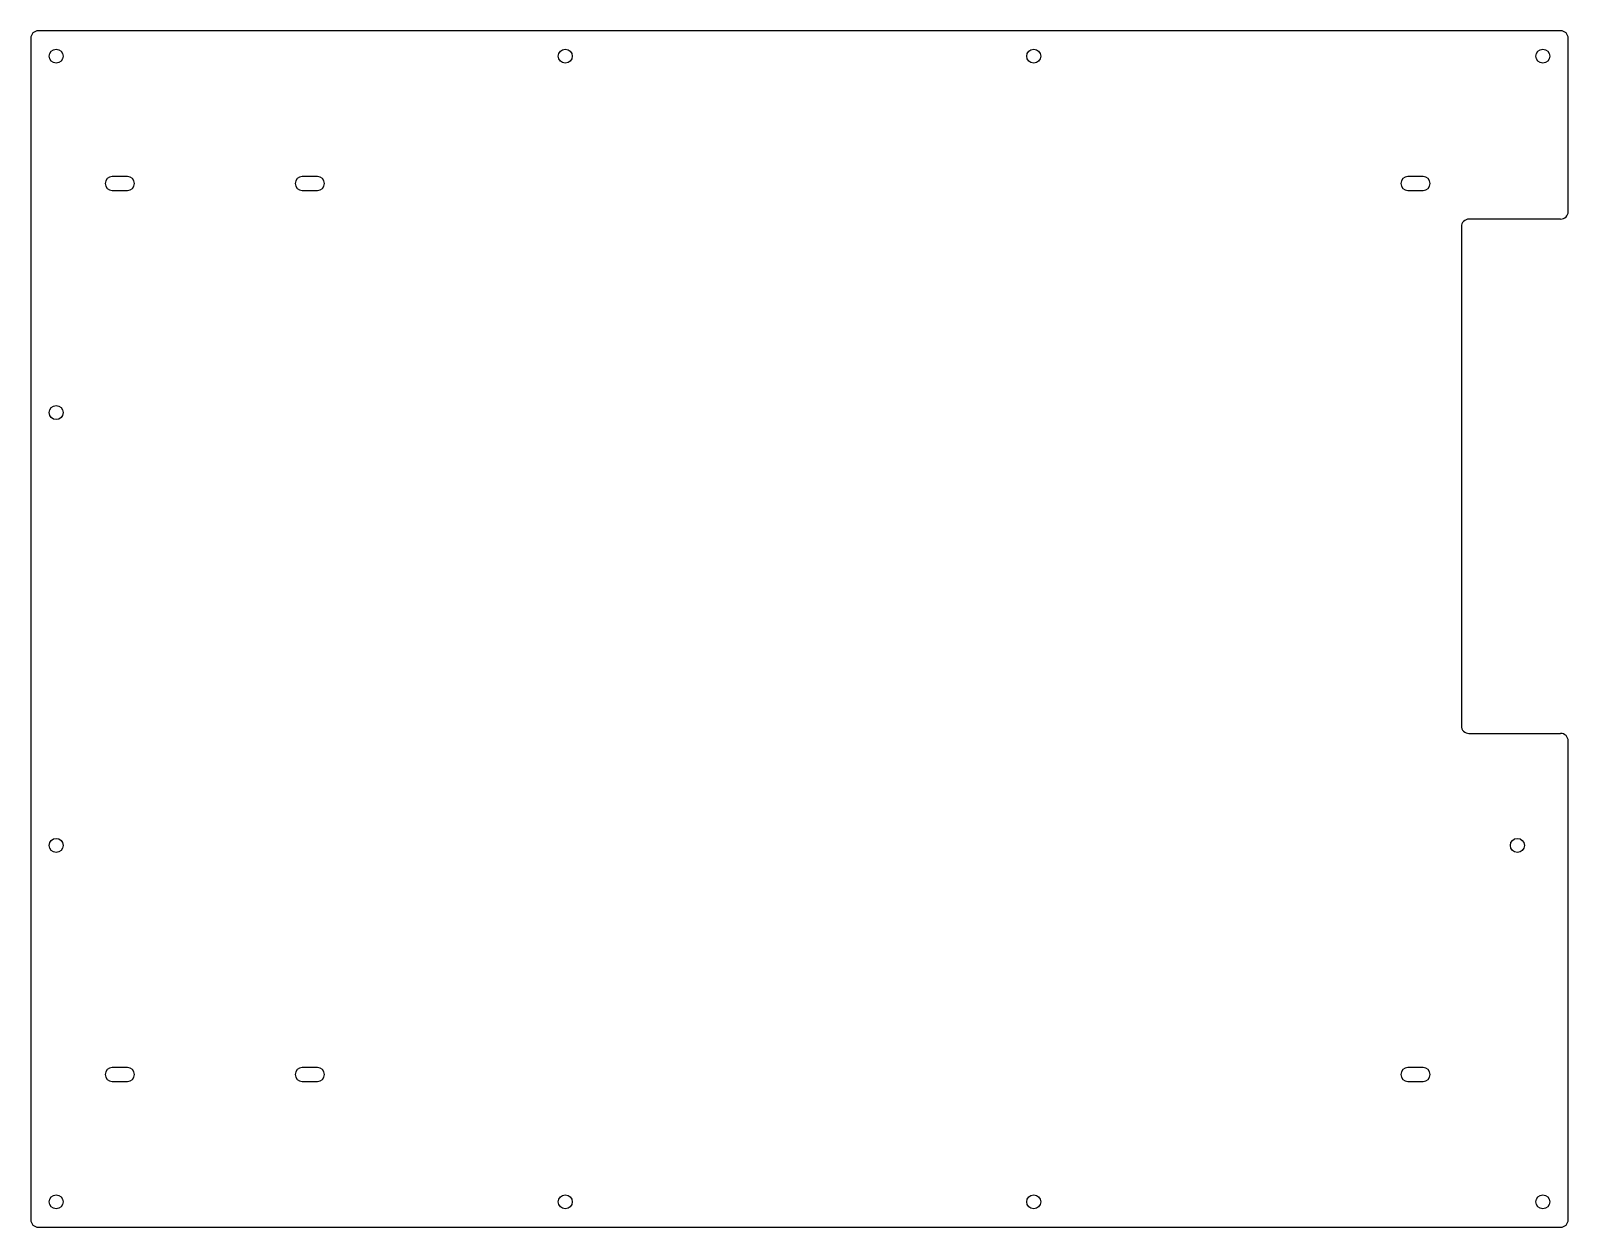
# Model space of a CAD drawing. Header units: millimetres. Extents: x 0 to 604, y 0 to 470.
import ezdxf

# ---------------------------------------------------------------- set-up
doc = ezdxf.new("R2010")
doc.units = ezdxf.units.MM

msp = doc.modelspace()

# ---------------------------------------------------------------- linework, layer by layer
at = {"color": 7, "linetype": 'Continuous', "lineweight": 25}
for p, q in [((0, 467), (0, 3)), ((601, 470), (3, 470)), ((604, 399), (604, 467)), ((38, 412.75), (32, 412.75)), ((112.625, 412.75), (106.625, 412.75)), ((547, 412.75), (541, 412.75)), ((32, 407.25), (38, 407.25)), ((106.625, 407.25), (112.625, 407.25)), ((541, 407.25), (547, 407.25)), ((562, 393), (562, 197)), ((601, 396), (565, 396)), ((565, 194), (601, 194)), ((604, 3), (604, 191)), ((38, 62.75), (32, 62.75)), ((112.625, 62.75), (106.625, 62.75)), ((547, 62.75), (541, 62.75)), ((32, 57.25), (38, 57.25)), ((106.625, 57.25), (112.625, 57.25)), ((541, 57.25), (547, 57.25)), ((3, 0), (601, 0))]:
    msp.add_line(p, q, dxfattribs=at)
for centre in [(10, 460), (210, 460), (394, 460), (594, 460), (10, 320), (10, 150), (584, 150), (10, 10), (210, 10), (394, 10), (594, 10)]:
    msp.add_circle(centre, 2.75, dxfattribs=at)
for centre, radius, start, end in [((3, 467), 3, 90, 180), ((601, 467), 3, 360, 90), ((32, 410), 2.75, 90, 270), ((38, 410), 2.75, 270, 90), ((106.625, 410), 2.75, 90, 270), ((112.625, 410), 2.75, 270, 90), ((541, 410), 2.75, 90, 270), ((547, 410), 2.75, 270, 90), ((601, 399), 3, 270, 360), ((565, 393), 3, 90, 180), ((565, 197), 3, 180, 270), ((601, 191), 3, 360, 90), ((32, 60), 2.75, 90, 270), ((38, 60), 2.75, 270, 90), ((106.625, 60), 2.75, 90, 270), ((112.625, 60), 2.75, 270, 90), ((541, 60), 2.75, 90, 270), ((547, 60), 2.75, 270, 90), ((3, 3), 3, 180, 270), ((601, 3), 3, 270, 0)]:
    msp.add_arc(centre, radius, start, end, dxfattribs=at)

doc.saveas('drawing.dxf')
